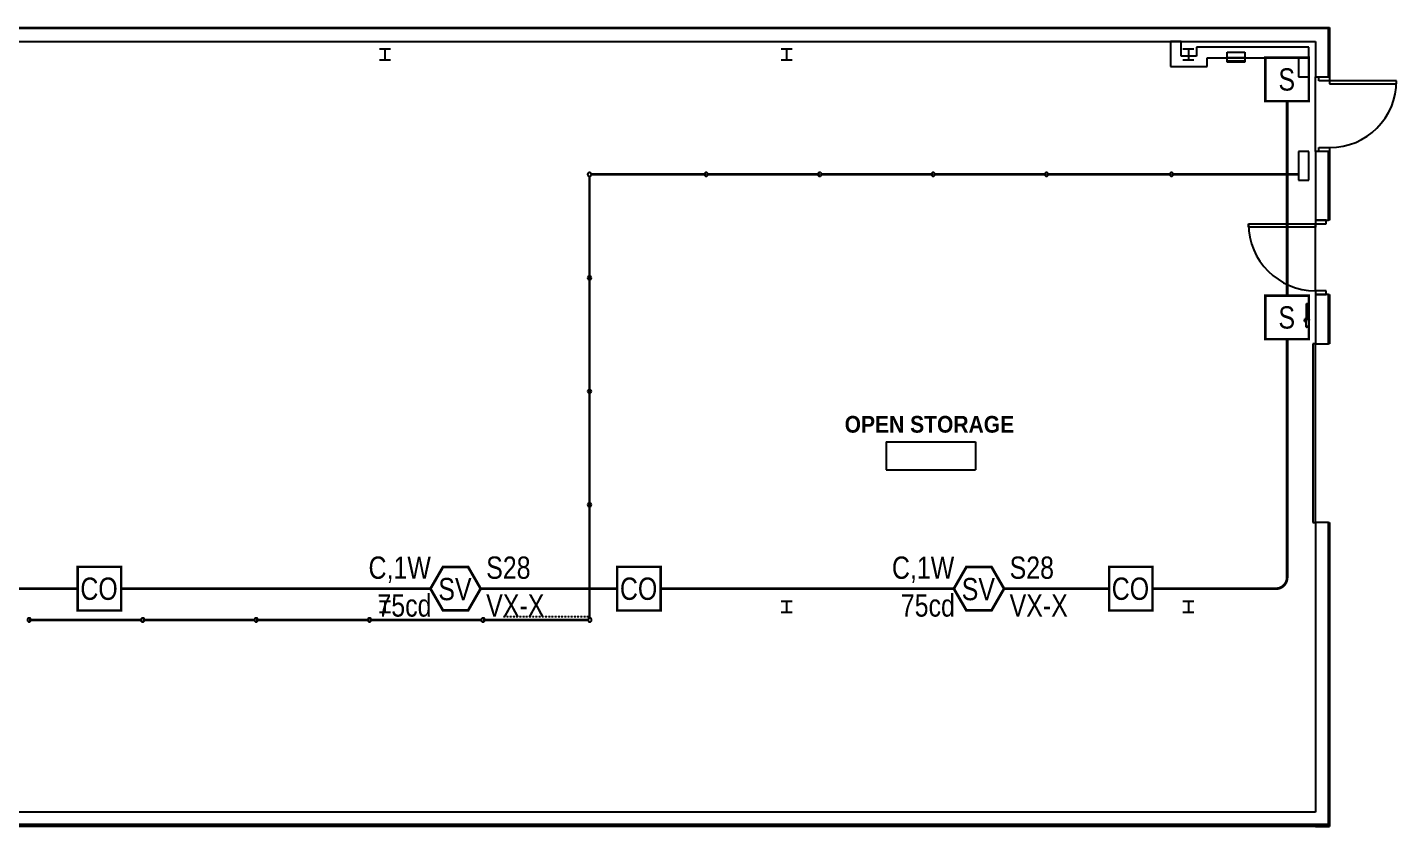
# Model space of a CAD drawing. Header units: inches. Extents: x 3516 to 15434, y -1454 to 5991.
# Drawn here: x 5969 to 6706, y -780 to -350 of the extents above; entities that cross this region are included whole.
import ezdxf
from ezdxf.enums import TextEntityAlignment as Align

# ---------------------------------------------------------------- set-up
doc = ezdxf.new("R2010")
doc.units = ezdxf.units.IN
doc.header["$LTSCALE"] = 0.25
doc.header["$MEASUREMENT"] = 0
doc.linetypes.add('Dash_2_', pattern=[0.25, 0.125, -0.125])
for name, color, linetype in [('BACKGROUND', 8, 'Continuous'), ('CO DETECTOR', 1, 'Continuous'), ('CONDUIT', 6, 'Continuous'), ('PULL STATION', 1, 'Continuous'), ('SPEAKER STROBE', 1, 'Continuous')]:
    doc.layers.add(name, color=color, linetype=linetype)
doc.styles.add('Arial', font='arial.ttf', dxfattribs={"width": 0.8})
doc.styles.add('Arial_B', font='arialbd.ttf', dxfattribs={"width": 0.9, "height": 11.25})

# ---------------------------------------------------------------- blocks, each defined once
blk = doc.blocks.new('SIGA-COD')
at = {"layer": 'CO DETECTOR', "const_width": 1.3}
blk.add_lwpolyline([(-11.5, -11.68), (-11.5, 11.7), (11.89, 11.7), (11.89, -11.68)], close=True, dxfattribs=at)
at = {"layer": 'CO DETECTOR', "style": 'Arial', "width": 0.8}
blk.add_text('CO', height=12, dxfattribs=at).set_placement((0, 0), align=Align.MIDDLE)
for tag, p in [('ADDRESS', (20.64, 8.96)), ('ZONE', (20.64, -8.58))]:
    blk.add_attdef(tag, text='', height=12, dxfattribs=at).set_placement(p, align=Align.MIDDLE_LEFT)
blk.add_attdef('SUBSCRIPT', text='', height=12, dxfattribs=at).set_placement((-16.56, -9.02), align=Align.MIDDLE_RIGHT)
blk = doc.blocks.new('GC-S7VM')
at = {"layer": 'SPEAKER STROBE', "const_width": 1.46}
blk.add_lwpolyline([(13.83, 0.21), (7.08, 11.9), (-6.42, 11.9), (-13.17, 0.21), (-6.42, -11.49), (7.08, -11.49)], close=True, dxfattribs=at)
at = {"layer": 'SPEAKER STROBE', "style": 'Arial', "width": 0.8}
blk.add_text('SV', height=12, dxfattribs=at).set_placement((0, 0), align=Align.MIDDLE)
for tag, p in [('C', (-12.95, 11.52)), ('CANDELA', (-12.62, -8.82)), ('1/2W', (-12.62, -29.16))]:
    blk.add_attdef(tag, text='', height=12, dxfattribs=at).set_placement(p, align=Align.MIDDLE_RIGHT)
for tag, p in [('Speaker_Circuit', (16.8, 11.52)), ('Visual_Circuit', (16.8, -8.82))]:
    blk.add_attdef(tag, text='', height=12, dxfattribs=at).set_placement(p, align=Align.MIDDLE_LEFT)
blk = doc.blocks.new('SIGA-278')
at = {"layer": 'PULL STATION', "const_width": 1.3}
blk.add_lwpolyline([(-11.5, -11.68), (-11.5, 11.7), (11.89, 11.7), (11.89, -11.68)], close=True, dxfattribs=at)
at = {"layer": 'PULL STATION', "style": 'Arial', "width": 0.8}
blk.add_text('S', height=12, dxfattribs=at).set_placement((0, 0), align=Align.MIDDLE)
for tag, p in [('ADDRESS', (20.64, 8.96)), ('ZONE', (20.64, -8.58))]:
    blk.add_attdef(tag, text='', height=12, dxfattribs=at).set_placement(p, align=Align.MIDDLE_LEFT)
blk.add_attdef('SUBSCRIPT', text='', height=12, dxfattribs=at).set_placement((-16.56, -9.02), align=Align.MIDDLE_RIGHT)

msp = doc.modelspace()

# ---------------------------------------------------------------- linework, layer by layer
at = {"layer": 'BACKGROUND'}
for p, q in [((6662.05, -350.44), (5808.36, -350.44)), ((5815.36, -349.82), (6669.67, -349.82)), ((6669.05, -350.44), (6662.05, -350.44)), ((6669.05, -376.51), (6669.05, -350.44)), ((6669.67, -349.82), (6669.67, -357.44)), ((5815.36, -357.44), (6584.11, -357.44)), ((6584.11, -357.44), (6584.11, -370.88)), ((6589.74, -357.44), (6584.11, -357.44)), ((6584.11, -357.44), (6589.74, -357.44)), ((6589.74, -365.26), (6589.74, -357.44)), ((6589.74, -357.44), (6662.05, -357.44)), ((6598.11, -360.51), (6598.11, -365.26)), ((6603.74, -360.51), (6598.11, -360.51)), ((6652.86, -360.51), (6603.74, -360.51)), ((6658.49, -360.51), (6652.86, -360.51)), ((6658.49, -376.51), (6658.49, -360.51)), ((6662.05, -357.44), (6662.05, -376.51)), ((6669.67, -357.44), (6669.67, -376.51)), ((6158.68, -361.31), (6164.67, -361.31)), ((6158.68, -367.3), (6164.67, -367.3)), ((6161.68, -361.31), (6161.68, -367.3)), ((6374.68, -361.31), (6380.67, -361.31)), ((6374.68, -367.3), (6380.67, -367.3)), ((6377.68, -361.31), (6377.68, -367.3)), ((6598.11, -365.26), (6589.74, -365.26)), ((6590.68, -361.31), (6596.67, -361.31)), ((6590.68, -367.3), (6596.67, -367.3)), ((6593.68, -361.31), (6593.68, -367.3)), ((6603.74, -366.13), (6614.55, -366.13)), ((6603.74, -370.88), (6603.74, -366.13)), ((6614.55, -366.13), (6614.55, -363.13)), ((6614.55, -363.13), (6624.05, -363.13)), ((6624.05, -366.13), (6614.55, -366.13)), ((6614.55, -368.51), (6614.55, -366.13)), ((6614.55, -366.13), (6624.05, -366.13)), ((6624.05, -368.01), (6614.55, -368.01)), ((6624.05, -363.13), (6624.05, -366.13)), ((6624.05, -366.13), (6652.86, -366.13)), ((6624.05, -366.13), (6624.05, -368.51)), ((6652.86, -366.13), (6652.86, -376.51)), ((6584.11, -370.88), (6589.74, -370.88)), ((6589.74, -370.88), (6598.11, -370.88)), ((6598.11, -370.88), (6603.74, -370.88)), ((6624.05, -368.51), (6614.55, -368.51)), ((6652.86, -376.51), (6658.49, -376.51)), ((6662.05, -416.51), (6662.05, -376.51)), ((6662.05, -376.51), (6669.05, -376.51)), ((6663.92, -376.51), (6669.67, -376.51)), ((6663.92, -378.51), (6663.92, -376.51)), ((6669.67, -378.51), (6663.92, -378.51)), ((6669.67, -376.51), (6669.67, -378.51)), ((6705.67, -378.51), (6669.67, -378.51)), ((6669.67, -378.51), (6669.67, -380.26)), ((6669.67, -380.26), (6705.67, -380.26)), ((6705.67, -380.26), (6705.67, -378.51)), ((6658.49, -416.51), (6652.86, -416.51)), ((6652.86, -416.51), (6652.86, -432.01)), ((6658.49, -432.01), (6658.49, -416.51)), ((6662.05, -416.51), (6662.05, -453.51)), ((6669.05, -416.51), (6662.05, -416.51)), ((6663.92, -414.51), (6669.67, -414.51)), ((6663.92, -416.51), (6663.92, -414.51)), ((6669.67, -416.51), (6663.92, -416.51)), ((6669.05, -453.51), (6669.05, -416.51)), ((6669.67, -414.51), (6669.67, -416.51)), ((6669.67, -416.51), (6669.67, -453.51)), ((6271.8, -429.97), (6271.55, -429.97)), ((6271.55, -429.97), (6271.55, -484.62)), ((6271.8, -484.62), (6271.8, -429.97)), ((6334.43, -428.76), (6272.67, -428.76)), ((6272.67, -428.76), (6272.67, -429.01)), ((6272.67, -429.01), (6334.43, -429.01)), ((6334.43, -429.01), (6334.43, -428.76)), ((6395.43, -428.76), (6335.43, -428.76)), ((6335.43, -428.76), (6335.43, -429.01)), ((6335.43, -429.01), (6395.43, -429.01)), ((6395.43, -429.01), (6395.43, -428.76)), ((6456.43, -428.76), (6396.43, -428.76)), ((6396.43, -428.76), (6396.43, -429.01)), ((6396.43, -429.01), (6456.43, -429.01)), ((6456.43, -429.01), (6456.43, -428.76)), ((6517.43, -428.76), (6457.43, -428.76)), ((6457.43, -428.76), (6457.43, -429.01)), ((6457.43, -429.01), (6517.43, -429.01)), ((6517.43, -429.01), (6517.43, -428.76)), ((6584.67, -428.76), (6518.43, -428.76)), ((6518.43, -428.76), (6518.43, -429.01)), ((6518.43, -429.01), (6584.67, -429.01)), ((6584.67, -429.01), (6584.67, -428.76)), ((6652.86, -428.76), (6585.68, -428.76)), ((6585.68, -428.76), (6585.68, -429.01)), ((6585.68, -429.01), (6652.86, -429.01)), ((6652.86, -429.01), (6652.86, -428.76)), ((6652.86, -432.01), (6658.49, -432.01)), ((6626.05, -457.26), (6626.05, -455.51)), ((6626.05, -455.51), (6662.05, -455.51)), ((6662.05, -453.51), (6669.05, -453.51)), ((6667.8, -453.51), (6662.05, -453.51)), ((6662.05, -453.51), (6662.05, -455.51)), ((6662.05, -491.51), (6662.05, -455.51)), ((6662.05, -455.51), (6662.05, -457.26)), ((6662.05, -455.51), (6667.8, -455.51)), ((6667.8, -455.51), (6667.8, -453.51)), ((6669.67, -453.51), (6669.05, -453.51)), ((6662.05, -457.26), (6626.05, -457.26)), ((6271.55, -484.62), (6271.8, -484.62)), ((6271.8, -485.62), (6271.55, -485.62)), ((6271.55, -485.62), (6271.55, -545.62)), ((6271.8, -545.62), (6271.8, -485.62)), ((6667.8, -491.51), (6662.05, -491.51)), ((6662.05, -491.51), (6662.05, -493.51)), ((6667.8, -493.51), (6667.8, -491.51)), ((6662.05, -493.51), (6662.05, -520.15)), ((6669.05, -493.51), (6662.05, -493.51)), ((6662.05, -493.51), (6667.8, -493.51)), ((6669.05, -493.51), (6669.67, -493.51)), ((6669.05, -520.15), (6669.05, -493.51)), ((6669.67, -493.51), (6669.67, -520.15)), ((6656.81, -506.68), (6656.34, -506.68)), ((6656.34, -506.68), (6656.34, -506.7)), ((6656.34, -507.23), (6656.34, -506.68)), ((6656.34, -507.62), (6656.34, -507.3)), ((6656.34, -507.61), (6656.34, -507.62)), ((6656.34, -507.62), (6656.81, -507.62)), ((6656.81, -506.68), (6656.81, -507.22)), ((6656.81, -506.7), (6656.81, -506.68)), ((6657.02, -506.95), (6656.81, -506.95)), ((6656.81, -507.28), (6656.81, -507.62)), ((6656.81, -507.35), (6657.02, -507.35)), ((6656.81, -507.62), (6656.81, -507.61)), ((6657.02, -506.56), (6658.21, -506.56)), ((6657.22, -505.76), (6657.22, -506.56)), ((6657.22, -505.76), (6658.01, -505.76)), ((6658.01, -506.56), (6658.01, -505.76)), ((6658.71, -506.95), (6658.21, -506.95)), ((6658.21, -507.35), (6658.71, -507.35)), ((6658.71, -506.95), (6658.71, -507.35)), ((6658.71, -506.96), (6658.71, -506.95)), ((6658.71, -507.35), (6658.71, -507.34)), ((6658.21, -510.69), (6657.02, -510.69)), ((6657.1, -511.09), (6657.16, -511.09)), ((6658.07, -511.09), (6657.16, -511.09)), ((6658.07, -511.09), (6658.13, -511.09)), ((6662.05, -520.15), (6660.55, -520.15)), ((6660.55, -520.15), (6660.55, -616.15)), ((6662.05, -520.15), (6669.05, -520.15)), ((6662.05, -616.15), (6662.05, -520.15)), ((6669.67, -520.15), (6669.05, -520.15)), ((6271.55, -545.62), (6271.8, -545.62)), ((6271.8, -546.62), (6271.55, -546.62)), ((6271.55, -546.62), (6271.55, -606.62)), ((6271.8, -606.62), (6271.8, -546.62)), ((6431.2, -572.8), (6479.2, -572.8)), ((6431.2, -572.8), (6431.2, -587.8)), ((6479.2, -572.8), (6479.2, -587.8)), ((6431.2, -587.8), (6479.2, -587.8)), ((6271.55, -606.62), (6271.8, -606.62)), ((6271.8, -607.62), (6271.55, -607.62)), ((6271.55, -607.62), (6271.55, -667.62)), ((6271.8, -667.62), (6271.8, -607.62)), ((6660.55, -616.15), (6662.05, -616.15)), ((6662.05, -616.15), (6662.05, -771.99)), ((6669.05, -616.15), (6662.05, -616.15)), ((6669.05, -616.15), (6669.67, -616.15)), ((6669.05, -771.99), (6669.05, -616.15)), ((6669.67, -616.15), (6669.67, -779.8)), ((6158.68, -658.5), (6164.67, -658.5)), ((6161.68, -658.5), (6161.68, -664.49)), ((6374.68, -658.5), (6380.67, -658.5)), ((6377.68, -658.5), (6377.68, -664.49)), ((6590.68, -658.5), (6596.67, -658.5)), ((6593.68, -658.5), (6593.68, -664.49)), ((5970.43, -668.5), (5970.43, -668.75)), ((6030.43, -668.5), (5970.43, -668.5)), ((5970.43, -668.75), (6030.43, -668.75)), ((6030.43, -668.75), (6030.43, -668.5)), ((6031.43, -668.5), (6031.43, -668.75)), ((6091.43, -668.5), (6031.43, -668.5)), ((6031.43, -668.75), (6091.43, -668.75)), ((6091.43, -668.75), (6091.43, -668.5)), ((6092.43, -668.5), (6092.43, -668.75)), ((6152.43, -668.5), (6092.43, -668.5)), ((6092.43, -668.75), (6152.43, -668.75)), ((6152.43, -668.75), (6152.43, -668.5)), ((6153.43, -668.5), (6153.43, -668.75)), ((6213.43, -668.5), (6153.43, -668.5)), ((6153.43, -668.75), (6213.43, -668.75)), ((6158.68, -664.49), (6164.67, -664.49)), ((6213.43, -668.75), (6213.43, -668.5)), ((6214.43, -668.5), (6214.43, -668.75)), ((6270.8, -668.5), (6214.43, -668.5)), ((6214.43, -668.75), (6270.8, -668.75)), ((6270.8, -668.75), (6270.8, -668.5)), ((6271.55, -667.62), (6271.8, -667.62)), ((6374.68, -664.49), (6380.67, -664.49)), ((6590.68, -664.49), (6596.67, -664.49)), ((6662.05, -771.99), (5233.35, -771.99)), ((6669.05, -778.59), (6669.05, -771.99)), ((6669.05, -778.59), (5204.36, -778.59)), ((5204.36, -778.99), (6669.05, -778.99)), ((6662.05, -779.8), (5225.53, -779.8)), ((5233.35, -778.59), (6669.05, -778.59)), ((6662.05, -779.8), (6669.67, -779.8)), ((6669.05, -778.99), (6669.05, -778.59))]:
    msp.add_line(p, q, dxfattribs=at)
at = {"layer": 'BACKGROUND', "linetype": 'Dash_2_'}
for p, q in [((6271.68, -429.97), (6271.68, -429.93)), ((6271.68, -485.62), (6271.68, -485.57)), ((6271.68, -546.62), (6271.68, -546.57)), ((6271.68, -607.62), (6271.68, -607.57)), ((5969.43, -668.62), (5969.48, -668.62)), ((6030.43, -668.62), (6030.48, -668.62)), ((6091.43, -668.62), (6091.48, -668.62)), ((6152.43, -668.62), (6152.48, -668.62)), ((6213.43, -668.62), (6213.48, -668.62)), ((6225.24, -666.74), (6271.55, -666.76)), ((6270.8, -668.62), (6270.84, -668.62))]:
    msp.add_line(p, q, dxfattribs=at)
at = {"layer": 'BACKGROUND', "flags": 128}
for points in [[(6657.26, -498.71), (6657.27, -498.64), (6657.29, -498.57), (6657.33, -498.5), (6657.38, -498.45), (6657.44, -498.41), (6657.51, -498.38), (6657.58, -498.36), (6657.66, -498.36), (6657.73, -498.38), (6657.8, -498.41), (6657.86, -498.46), (6657.9, -498.51), (6657.93, -498.56), (6657.96, -498.64), (6657.97, -498.71)], [(6657.26, -499.12), (6657.26, -498.79), (6657.26, -498.72), (6657.26, -498.93), (6657.26, -499.41), (6657.26, -500.16), (6657.26, -501.18), (6657.26, -502.47), (6657.26, -504.03), (6657.26, -505.85)], [(6657.26, -505.85), (6657.26, -504.03), (6657.26, -502.47), (6657.26, -501.18), (6657.26, -500.16), (6657.26, -499.41), (6657.26, -498.93), (6657.26, -498.72), (6657.26, -498.79), (6657.26, -498.92)], [(6657.97, -505.85), (6657.97, -504.03), (6657.97, -502.47), (6657.97, -501.18), (6657.97, -500.16), (6657.97, -499.41), (6657.97, -498.93), (6657.97, -498.72), (6657.97, -498.79), (6657.97, -499.12)], [(6657.97, -498.92), (6657.97, -498.79), (6657.97, -498.72), (6657.97, -498.93), (6657.97, -499.41), (6657.97, -500.16), (6657.97, -501.18), (6657.97, -502.47), (6657.97, -504.03), (6657.97, -505.85)], [(6656.6, -507.12), (6656.58, -507.12), (6656.56, -507.12), (6656.54, -507.12), (6656.52, -507.12), (6656.5, -507.13), (6656.48, -507.13), (6656.46, -507.13), (6656.45, -507.14), (6656.43, -507.15), (6656.41, -507.15), (6656.39, -507.16), (6656.37, -507.17), (6656.36, -507.18), (6656.34, -507.19), (6656.32, -507.2), (6656.31, -507.21), (6656.29, -507.22), (6656.28, -507.24), (6656.26, -507.25), (6656.25, -507.26), (6656.23, -507.28), (6656.22, -507.29), (6656.21, -507.31), (6656.2, -507.33), (6656.19, -507.34), (6656.18, -507.36), (6656.17, -507.38), (6656.16, -507.39), (6656.15, -507.41), (6656.14, -507.43), (6656.13, -507.45), (6656.13, -507.47), (6656.12, -507.49), (6656.12, -507.5), (6656.12, -507.52), (6656.11, -507.54), (6656.11, -507.56), (6656.11, -507.58), (6656.11, -507.6), (6656.11, -507.62), (6656.11, -507.64), (6656.11, -507.66), (6656.11, -507.68), (6656.12, -507.7), (6656.12, -507.72), (6656.13, -507.74), (6656.13, -507.76), (6656.14, -507.78), (6656.14, -507.79), (6656.15, -507.81), (6656.16, -507.83), (6656.17, -507.85), (6656.18, -507.86), (6656.19, -507.88), (6656.2, -507.9), (6656.21, -507.91), (6656.23, -507.93), (6656.24, -507.94), (6656.25, -507.96), (6656.27, -507.97), (6656.28, -507.98), (6656.3, -508), (6656.31, -508.01), (6656.33, -508.02), (6656.35, -508.03), (6656.36, -508.04), (6656.38, -508.05), (6656.4, -508.06), (6656.42, -508.06), (6656.44, -508.07), (6656.45, -508.08), (6656.47, -508.08), (6656.49, -508.09), (6656.51, -508.09), (6656.53, -508.09), (6656.55, -508.1), (6656.57, -508.1), (6656.59, -508.1), (6656.6, -508.1)], [(6656.6, -508.06), (6656.58, -508.06), (6656.56, -508.06), (6656.55, -508.06), (6656.53, -508.05), (6656.51, -508.05), (6656.49, -508.05), (6656.48, -508.04), (6656.46, -508.04), (6656.44, -508.03), (6656.42, -508.02), (6656.41, -508.02), (6656.39, -508.01), (6656.38, -508), (6656.36, -507.99), (6656.34, -507.98), (6656.33, -507.97), (6656.32, -507.96), (6656.3, -507.95), (6656.29, -507.94), (6656.28, -507.92), (6656.26, -507.91), (6656.25, -507.9), (6656.24, -507.88), (6656.23, -507.87), (6656.22, -507.85), (6656.21, -507.84), (6656.2, -507.82), (6656.19, -507.8), (6656.19, -507.79), (6656.18, -507.77), (6656.17, -507.75), (6656.17, -507.74), (6656.16, -507.72), (6656.16, -507.7), (6656.15, -507.68), (6656.15, -507.67), (6656.15, -507.65), (6656.15, -507.63), (6656.15, -507.61), (6656.15, -507.59), (6656.15, -507.58), (6656.15, -507.56), (6656.15, -507.54), (6656.16, -507.52), (6656.16, -507.5), (6656.16, -507.49), (6656.17, -507.47), (6656.17, -507.45), (6656.18, -507.44), (6656.19, -507.42), (6656.2, -507.4), (6656.2, -507.39), (6656.21, -507.37), (6656.22, -507.36), (6656.23, -507.34), (6656.25, -507.33), (6656.26, -507.31), (6656.27, -507.3), (6656.28, -507.29), (6656.29, -507.27), (6656.31, -507.26), (6656.32, -507.25), (6656.34, -507.24), (6656.35, -507.23), (6656.37, -507.22), (6656.38, -507.21), (6656.4, -507.2), (6656.41, -507.19), (6656.43, -507.19), (6656.45, -507.18), (6656.47, -507.18), (6656.48, -507.17), (6656.5, -507.17), (6656.52, -507.16), (6656.54, -507.16), (6656.55, -507.16), (6656.57, -507.16), (6656.59, -507.15), (6656.6, -507.15)], [(6657.02, -507.35), (6657.01, -507.33), (6657, -507.32), (6656.99, -507.3), (6656.97, -507.29), (6656.96, -507.27), (6656.95, -507.26), (6656.93, -507.24), (6656.92, -507.23), (6656.9, -507.22), (6656.89, -507.21), (6656.87, -507.2), (6656.85, -507.19), (6656.84, -507.18), (6656.82, -507.17), (6656.8, -507.16), (6656.78, -507.15), (6656.77, -507.14), (6656.75, -507.14), (6656.73, -507.13), (6656.71, -507.13), (6656.69, -507.12), (6656.67, -507.12), (6656.65, -507.12), (6656.63, -507.12), (6656.61, -507.12), (6656.6, -507.12)], [(6656.6, -507.15), (6656.62, -507.16), (6656.64, -507.16), (6656.65, -507.16), (6656.67, -507.16), (6656.69, -507.16), (6656.71, -507.17), (6656.73, -507.17), (6656.74, -507.18), (6656.76, -507.18), (6656.78, -507.19), (6656.79, -507.2), (6656.81, -507.21), (6656.83, -507.21), (6656.84, -507.22), (6656.86, -507.23), (6656.87, -507.24), (6656.88, -507.26), (6656.9, -507.27), (6656.91, -507.28), (6656.93, -507.29), (6656.94, -507.31), (6656.95, -507.32), (6656.96, -507.33), (6656.97, -507.35), (6656.98, -507.36), (6656.99, -507.38), (6657, -507.39), (6657.01, -507.41), (6657.02, -507.43)], [(6657.02, -507.78), (6657.01, -507.8), (6657, -507.81), (6657, -507.83), (6656.99, -507.84), (6656.98, -507.86), (6656.97, -507.87), (6656.96, -507.89), (6656.94, -507.9), (6656.93, -507.92), (6656.92, -507.93), (6656.91, -507.94), (6656.89, -507.95), (6656.88, -507.96), (6656.86, -507.98), (6656.85, -507.99), (6656.83, -508), (6656.82, -508), (6656.8, -508.01), (6656.79, -508.02), (6656.77, -508.03), (6656.75, -508.03), (6656.73, -508.04), (6656.72, -508.04), (6656.7, -508.05), (6656.68, -508.05), (6656.66, -508.06), (6656.65, -508.06), (6656.63, -508.06), (6656.61, -508.06), (6656.6, -508.06)], [(6656.6, -508.1), (6656.62, -508.1), (6656.64, -508.1), (6656.66, -508.1), (6656.68, -508.09), (6656.7, -508.09), (6656.72, -508.09), (6656.74, -508.08), (6656.76, -508.07), (6656.77, -508.07), (6656.79, -508.06), (6656.81, -508.05), (6656.83, -508.04), (6656.84, -508.03), (6656.86, -508.02), (6656.88, -508.01), (6656.89, -508), (6656.91, -507.99), (6656.92, -507.98), (6656.94, -507.96), (6656.95, -507.95), (6656.97, -507.94), (6656.98, -507.92), (6656.99, -507.91), (6657, -507.89), (6657.01, -507.87)]]:
    msp.add_lwpolyline(points, dxfattribs=at)
at = {"layer": 'BACKGROUND'}
for centre, radius, start, end in [((6669.67, -378.51), 36, 270, 0), ((6271.67, -428.89), 1, 90, 270), ((6271.68, -428.97), 1, 0, 180), ((6271.68, -428.97), 1, 180, 0), ((6271.67, -428.89), 1, 270, 90), ((6334.43, -428.89), 1, 90, 270), ((6334.43, -428.89), 1, 270, 90), ((6395.43, -428.89), 1, 90, 270), ((6395.43, -428.89), 1, 270, 90), ((6456.43, -428.89), 1, 90, 270), ((6456.43, -428.89), 1, 270, 90), ((6517.43, -428.89), 1, 90, 270), ((6517.43, -428.89), 1, 270, 90), ((6584.68, -428.89), 1, 90, 270), ((6584.68, -428.89), 1, 270, 90), ((6662.05, -455.51), 36, 180, 270), ((6271.68, -484.62), 1, 0, 180), ((6271.68, -484.62), 1, 180, 0), ((6271.68, -545.62), 1, 0, 180), ((6271.68, -545.62), 1, 180, 0), ((6271.68, -606.62), 1, 0, 180), ((6271.68, -606.62), 1, 180, 0), ((5970.43, -668.62), 1, 90, 270), ((5970.43, -668.62), 1, 270, 90), ((6031.43, -668.62), 1, 90, 270), ((6031.43, -668.62), 1, 270, 90), ((6092.43, -668.62), 1, 90, 270), ((6092.43, -668.62), 1, 270, 90), ((6153.43, -668.62), 1, 90, 270), ((6153.43, -668.62), 1, 270, 90), ((6214.43, -668.62), 1, 90, 270), ((6214.43, -668.62), 1, 270, 90), ((6271.8, -668.62), 1, 90, 270), ((6271.8, -668.62), 1, 270, 90)]:
    msp.add_arc(centre, radius, start, end, dxfattribs=at)
for points in [[(6657.02, -510.69), (6657.02, -508.41), (6657.02, -507.03), (6657.02, -506.56)], [(6658.21, -506.56), (6658.21, -507.03), (6658.21, -508.41), (6658.21, -510.69)], [(6657.1, -511.09), (6657.1, -510.97), (6657.1, -510.86), (6657.1, -510.74)], [(6657.16, -511.09), (6657.16, -510.97), (6657.16, -510.86), (6657.16, -510.74)], [(6658.07, -510.74), (6658.07, -510.86), (6658.07, -510.97), (6658.07, -511.09)], [(6658.13, -510.74), (6658.13, -510.86), (6658.13, -510.97), (6658.13, -511.09)]]:
    msp.add_open_spline(points, degree=3, dxfattribs=at)
at = {"layer": 'CONDUIT', "lineweight": 0, "const_width": 1.5}
for points in [[(6646.8, -389.51), (6646.8, -494.16)], [(5875.68, -651.79), (5996.45, -651.79)], [(6019.84, -651.79), (6186.16, -651.79)], [(6213.16, -651.79), (6286.58, -651.79)], [(6309.96, -651.79), (6467.6, -651.79)], [(6494.6, -651.79), (6551.05, -651.79)]]:
    msp.add_lwpolyline(points, dxfattribs=at)
msp.add_lwpolyline([(6574.44, -651.79), (6640.8, -651.79, 0.414214), (6646.8, -645.79), (6646.8, -517.54)], format="xyb", dxfattribs=at)

# ---------------------------------------------------------------- block references
at = {"layer": 'CO DETECTOR'}
for p in [(6007.95, -651.8), (6298.08, -651.8), (6562.55, -651.8)]:
    msp.add_blockref('SIGA-COD', p, dxfattribs=at)
at = {"layer": 'PULL STATION'}
for p in [(6646.6, -377.83), (6646.6, -505.86)]:
    msp.add_blockref('SIGA-278', p, dxfattribs=at)
at = {"layer": 'SPEAKER STROBE'}
for p in [(6199.33, -652), (6480.77, -652)]:
    msp.add_blockref('GC-S7VM', p, dxfattribs=at).add_auto_attribs({'C': 'C,1W', 'Speaker_Circuit': 'S28', 'Visual_Circuit': 'VX-X', 'CANDELA': '75cd'})

# ---------------------------------------------------------------- texts
at = {"layer": 'BACKGROUND', "insert": (6408.87, -558.85), "char_height": 9, "width": 112.0797, "attachment_point": 1, "style": 'Arial_B'}
msp.add_mtext('OPEN STORAGE', dxfattribs=at)

doc.saveas('drawing.dxf')
